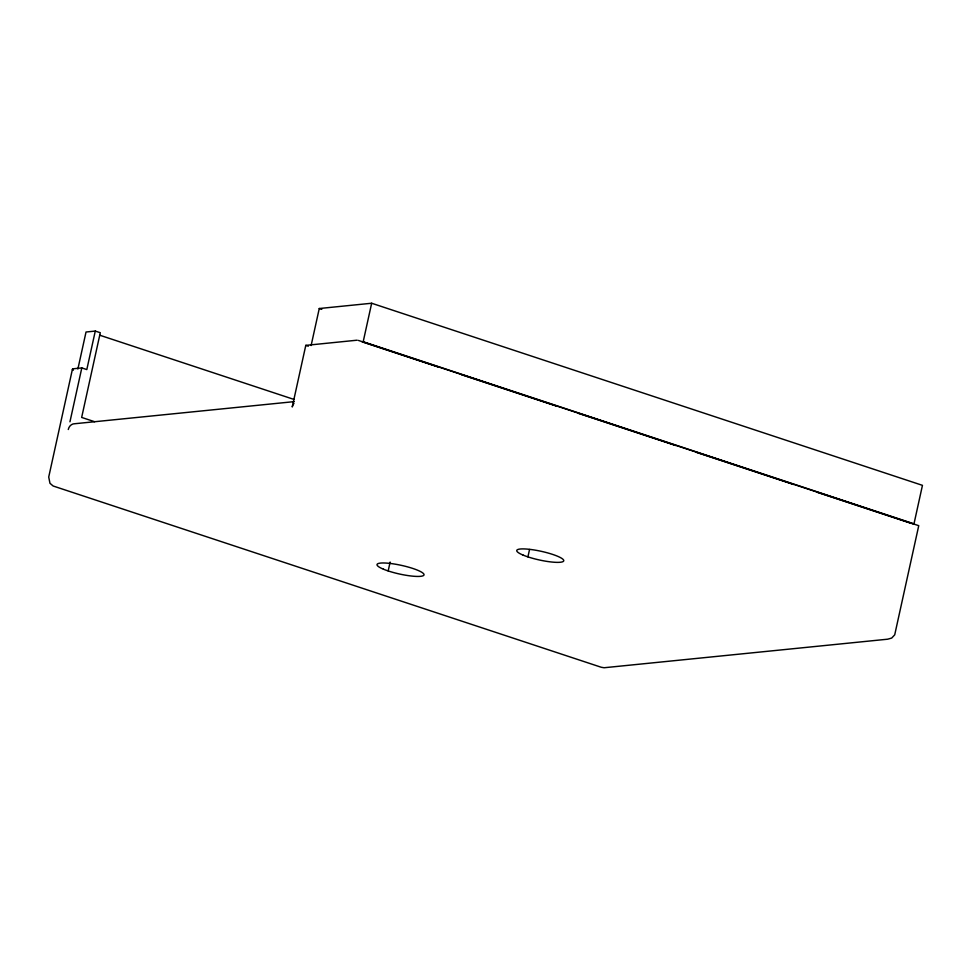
<?xml version="1.0" encoding="UTF-8"?>
<svg xmlns="http://www.w3.org/2000/svg" width="971" height="971" viewBox="0 0 971 971"><rect width="100%" height="100%" fill="white"/><g stroke="black" fill="none" stroke-linecap="round" stroke-linejoin="round"><path stroke-width="1.46" d="M72.424 369.247L48.72 477.04L49.97 483.291L53.138 485.998L601.316 667.283L604.108 667.745L887.676 639.197L891.706 638.056L894.716 634.828L918.748 525.675L358.396 340.42M77.886 369.029L86.031 332.009L95.279 331.075L100.28 332.725L81.661 417.433L94.6 421.705M69.948 421.815L81.807 367.912L86.807 369.575L95.279 331.075M357.158 340.19L305.792 345.373L292.247 406.97A8.023 6.87 84.3 0 1 293.982 403.414M311.121 345.542L319.265 308.523L371.662 303.243L922.45 485.342L913.99 523.842L912.958 523.939M362.171 341.853L363.19 341.743L371.662 303.243M388.182 570.936L390.136 562.063M527.921 556.869L529.547 549.465M81.807 367.912L73.578 368.749A8.023 1.481 12.4 0 0 73.359 370.206M294.322 401.618L74.84 423.72A8.023 6.87 84.3 0 0 68.261 429.51M319.265 308.523L321.765 309.348M363.19 341.743L913.99 523.842M363.603 342.326L438.382 367.05M461.395 374.66L556.31 406.036M577.879 413.161L675.67 445.495M695.806 452.146L793.598 484.48M816.611 492.091L911.514 523.466M305.792 345.373L308.293 346.198M99.867 335.25L294.031 399.445M523.151 555.121A24.057 4.43 12.4 0 0 562.779 561.711A24.057 4.43 12.4 0 0 534.803 550.072A24.057 4.43 12.4 0 0 523.151 555.121M383.424 569.188A24.057 4.43 12.4 0 0 423.053 575.779A24.057 4.43 12.4 0 0 395.063 564.139A24.057 4.43 12.4 0 0 383.424 569.188"/></g></svg>
